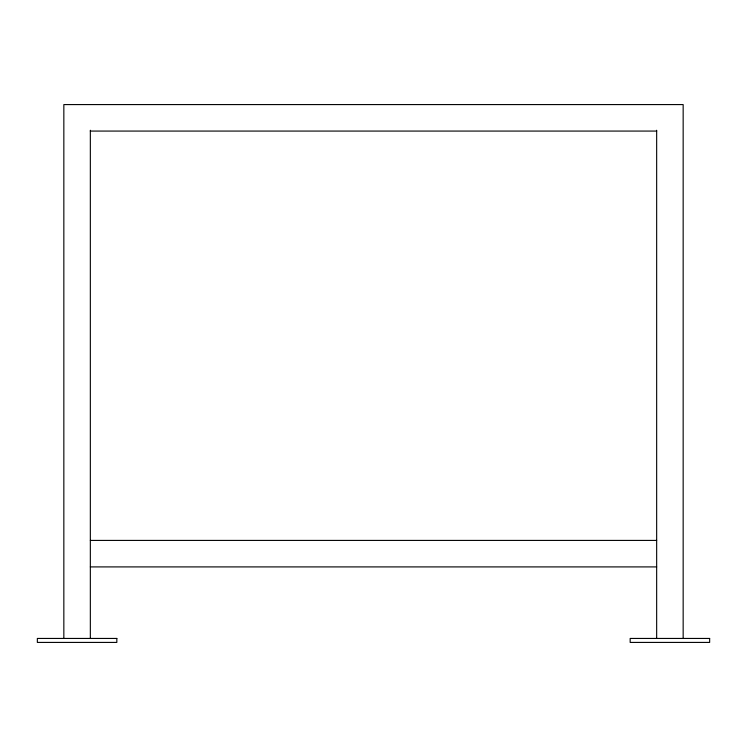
<?xml version="1.0" encoding="UTF-8"?>
<svg xmlns="http://www.w3.org/2000/svg" width="747" height="747" viewBox="0 0 747 747"><rect width="100%" height="100%" fill="white"/><g stroke="black" fill="none" stroke-linecap="round" stroke-linejoin="round"><path stroke-width="1.12" d="M90.34 131.07L656.66 131.07M90.34 540.417L656.66 540.417M90.34 566.908L656.66 566.908M683.16 638.442L683.16 104.58L63.84 104.58L63.84 638.442M656.66 130.267L656.66 638.442M90.34 130.267L90.34 638.442M116.831 638.442L37.35 638.442L37.35 642.42L116.831 642.42L116.831 638.442M709.65 638.442L630.169 638.442L630.169 642.42L709.65 642.42L709.65 638.442"/></g></svg>
